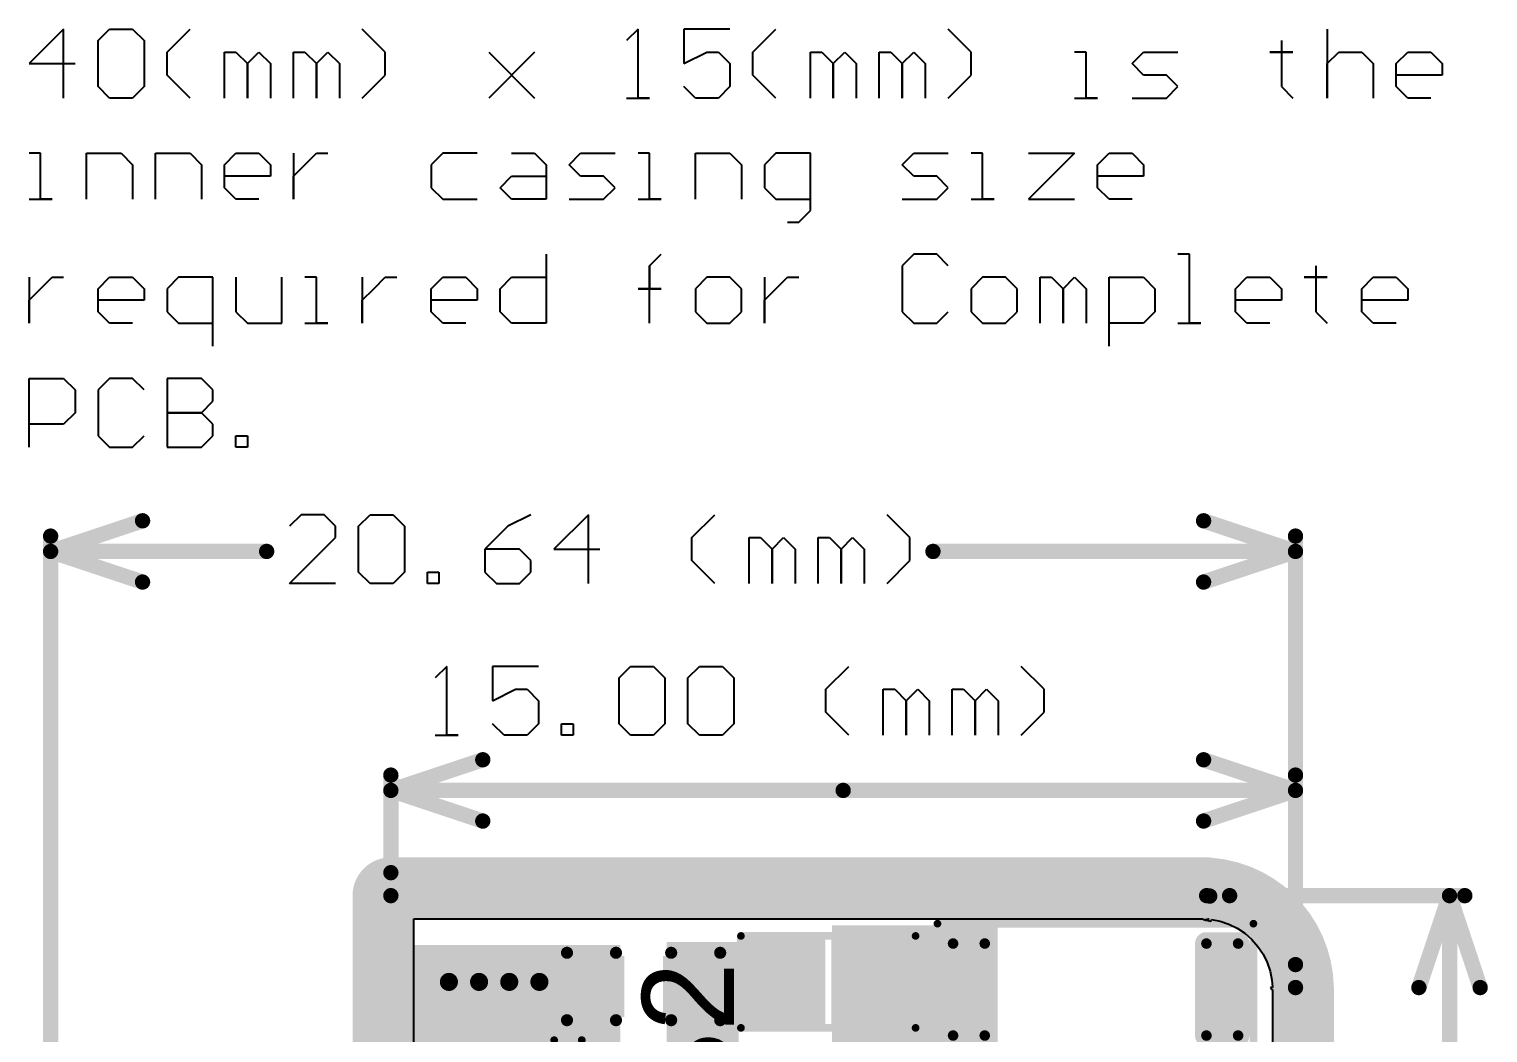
# Model space of a CAD drawing. Header units: millimetres. Extents: x 0.74 to 1.72, y 2.6 to 5.57.
# Drawn here: x 0.755 to 1.707, y 4.91 to 5.566 of the extents above; entities that cross this region are included whole.
import ezdxf

# ---------------------------------------------------------------- set-up
doc = ezdxf.new("R2010")
doc.units = ezdxf.units.MM
doc.header["$MEASUREMENT"] = 0
for name, color, linetype in [('BottomLayer', 5, 'Continuous'), ('BottomSolder', 6, 'Continuous'), ('InternalPlane1', 76, 'Continuous'), ('InternalPlane2', 16, 'Continuous'), ('Mechanical1', 6, 'Continuous'), ('Mechanical2', 216, 'Continuous'), ('MultiLayer', 9, 'Continuous'), ('TopLayer', 1, 'Continuous'), ('TopOverlay', 2, 'Continuous'), ('TopPaste', 8, 'Continuous'), ('TopSolder', 216, 'Continuous'), ('ViaHoleLayer', 16, 'Continuous')]:
    doc.layers.add(name, color=color, linetype=linetype)

# ---------------------------------------------------------------- blocks, each defined once
blk = doc.blocks.new('2450AT18A100E_1')
at = {"layer": 'TopLayer', "const_width": 0.00344}
for points in [[(-0.09473, 0.03002, 1), (-0.09129, 0.03002, 1)], [(-0.07406, 0.03002, 1), (-0.07062, 0.03002, 1)], [(0.07062, 0.03002, 1), (0.07407, 0.03002, 1)], [(0.09129, 0.03002, 1), (0.09473, 0.03002, 1)], [(-0.09473, -0.03002, 1), (-0.09129, -0.03002, 1)], [(-0.07406, -0.03002, 1), (-0.07062, -0.03002, 1)], [(0.07062, -0.03002, 1), (0.07407, -0.03002, 1)], [(0.09129, -0.03002, 1), (0.09473, -0.03002, 1)]]:
    blk.add_lwpolyline(points, format="xyb", close=True, dxfattribs=at)
at = {"layer": 'TopLayer'}
for points in [[(-0.0689, 0.03002), (-0.09646, 0.03002), (-0.0689, -0.03002), (-0.09646, -0.03002)], [(-0.07234, 0.03346), (-0.09301, 0.03346), (-0.07234, -0.03346), (-0.09301, -0.03346)], [(0.09646, 0.03002), (0.0689, 0.03002), (0.09646, -0.03002), (0.0689, -0.03002)], [(0.09301, 0.03346), (0.07234, 0.03346), (0.09301, -0.03346), (0.07234, -0.03346)]]:
    blk.add_solid(points, dxfattribs=at)
at = {"layer": 'TopOverlay', "const_width": 0.005}
for points in [[(-0.1032, -0.043), (-0.1032, 0.043)], [(-0.1032, 0.043), (0.103, 0.043)], [(0.103, -0.043), (0.103, 0.043)], [(-0.1032, -0.043), (0.103, -0.043)]]:
    blk.add_lwpolyline(points, dxfattribs=at)
at = {"layer": 'TopOverlay'}
for points, const_width in [([(-0.10445, 0.043, 1), (-0.10195, 0.043, 1)], 0.0025), ([(-0.10445, 0.043, 1), (-0.10195, 0.043, 1)], 0.0025), ([(0.10175, 0.043, 1), (0.10425, 0.043, 1)], 0.0025), ([(0.10175, 0.043, 1), (0.10425, 0.043, 1)], 0.0025), ([(-0.10445, -0.043, 1), (-0.10195, -0.043, 1)], 0.0025), ([(-0.10445, -0.043, 1), (-0.10195, -0.043, 1)], 0.0025), ([(-0.07926, -0.054, 1), (-0.08713, -0.054, 1)], 0.00787), ([(0.10175, -0.043, 1), (0.10425, -0.043, 1)], 0.0025), ([(0.10175, -0.043, 1), (0.10425, -0.043, 1)], 0.0025), ([(-0.0891, -0.054, 1), (-0.08517, -0.054, 1)], 0.00394), ([(-0.08123, -0.054, 1), (-0.07729, -0.054, 1)], 0.00394)]:
    blk.add_lwpolyline(points, format="xyb", close=True, dxfattribs=dict(at, const_width=const_width))
at = {"layer": 'TopPaste', "const_width": 0.00344}
for points in [[(-0.09473, 0.03002, 1), (-0.09129, 0.03002, 1)], [(-0.07406, 0.03002, 1), (-0.07062, 0.03002, 1)], [(0.07062, 0.03002, 1), (0.07407, 0.03002, 1)], [(0.09129, 0.03002, 1), (0.09473, 0.03002, 1)], [(-0.09473, -0.03002, 1), (-0.09129, -0.03002, 1)], [(-0.07406, -0.03002, 1), (-0.07062, -0.03002, 1)], [(0.07062, -0.03002, 1), (0.07407, -0.03002, 1)], [(0.09129, -0.03002, 1), (0.09473, -0.03002, 1)]]:
    blk.add_lwpolyline(points, format="xyb", close=True, dxfattribs=at)
at = {"layer": 'TopPaste'}
for points in [[(-0.0689, 0.03002), (-0.09646, 0.03002), (-0.0689, -0.03002), (-0.09646, -0.03002)], [(-0.07234, 0.03346), (-0.09301, 0.03346), (-0.07234, -0.03346), (-0.09301, -0.03346)], [(0.09646, 0.03002), (0.0689, 0.03002), (0.09646, -0.03002), (0.0689, -0.03002)], [(0.09301, 0.03346), (0.07234, 0.03346), (0.09301, -0.03346), (0.07234, -0.03346)]]:
    blk.add_solid(points, dxfattribs=at)
at = {"layer": 'TopSolder', "const_width": 0.00744}
for points in [[(-0.09673, 0.03002, 1), (-0.08929, 0.03002, 1)], [(-0.07606, 0.03002, 1), (-0.06862, 0.03002, 1)], [(0.06862, 0.03002, 1), (0.07606, 0.03002, 1)], [(0.08929, 0.03002, 1), (0.09673, 0.03002, 1)], [(-0.09673, -0.03002, 1), (-0.08929, -0.03002, 1)], [(-0.07606, -0.03002, 1), (-0.06862, -0.03002, 1)], [(0.06862, -0.03002, 1), (0.07606, -0.03002, 1)], [(0.08929, -0.03002, 1), (0.09673, -0.03002, 1)]]:
    blk.add_lwpolyline(points, format="xyb", close=True, dxfattribs=at)
at = {"layer": 'TopSolder'}
for points in [[(-0.0649, 0.03002), (-0.10046, 0.03002), (-0.0649, -0.03002), (-0.10046, -0.03002)], [(-0.07234, 0.03746), (-0.09301, 0.03746), (-0.07234, -0.03746), (-0.09301, -0.03746)], [(0.10046, 0.03002), (0.0649, 0.03002), (0.10046, -0.03002), (0.0649, -0.03002)], [(0.09301, 0.03746), (0.07234, 0.03746), (0.09301, -0.03746), (0.07234, -0.03746)]]:
    blk.add_solid(points, dxfattribs=at)
blk = doc.blocks.new('L_15W2N7SV4E_4')
at = {"layer": 'TopLayer'}
for points in [[(-0.05315, -0.02598), (-0.00591, -0.02598), (-0.05315, 0.02598), (-0.00591, 0.02598)], [(0.00591, -0.02598), (0.05315, -0.02598), (0.00591, 0.02598), (0.05315, 0.02598)]]:
    blk.add_solid(points, dxfattribs=at)
at = {"layer": 'TopOverlay', "const_width": 0.005}
for points in [[(0.057, 0.03), (-0.057, 0.03)], [(-0.057, 0.03), (-0.057, -0.03)], [(0.057, 0.03), (0.057, -0.03)], [(0.057, -0.03), (-0.057, -0.03)]]:
    blk.add_lwpolyline(points, dxfattribs=at)
at = {"layer": 'TopOverlay', "const_width": 0.0025}
for points in [[(-0.05825, 0.03, 1), (-0.05575, 0.03, 1)], [(-0.05825, 0.03, 1), (-0.05575, 0.03, 1)], [(0.05575, 0.03, 1), (0.05825, 0.03, 1)], [(0.05575, 0.03, 1), (0.05825, 0.03, 1)], [(-0.05825, -0.03, 1), (-0.05575, -0.03, 1)], [(-0.05825, -0.03, 1), (-0.05575, -0.03, 1)], [(0.05575, -0.03, 1), (0.05825, -0.03, 1)], [(0.05575, -0.03, 1), (0.05825, -0.03, 1)]]:
    blk.add_lwpolyline(points, format="xyb", close=True, dxfattribs=at)
at = {"layer": 'TopPaste'}
for points in [[(-0.05315, -0.02598), (-0.00591, -0.02598), (-0.05315, 0.02598), (-0.00591, 0.02598)], [(0.00591, -0.02598), (0.05315, -0.02598), (0.00591, 0.02598), (0.05315, 0.02598)]]:
    blk.add_solid(points, dxfattribs=at)
at = {"layer": 'TopSolder'}
for points in [[(-0.05715, -0.02998), (-0.00191, -0.02998), (-0.05715, 0.02998), (-0.00191, 0.02998)], [(0.00191, -0.02998), (0.05715, -0.02998), (0.00191, 0.02998), (0.05715, 0.02998)]]:
    blk.add_solid(points, dxfattribs=at)
blk = doc.blocks.new('U_FL_R_SMT_1_80__11')
at = {"layer": 'TopLayer'}
for points in [[(-0.07913, -0.00295), (-0.03701, -0.00295), (-0.07913, 0.08366), (-0.03701, 0.08366)], [(0.03701, -0.00295), (0.07913, -0.00295), (0.03701, 0.08366), (0.07913, 0.08366)], [(-0.02008, -0.05742), (0.02008, -0.05742), (-0.02008, -0.01529), (0.02008, -0.01529)]]:
    blk.add_solid(points, dxfattribs=at)
at = {"layer": 'TopOverlay', "const_width": 0.005}
for points in [[(-0.055, 0.097), (0.058, 0.097)], [(-0.06, -0.011), (-0.06, -0.029)], [(0.062, -0.011), (0.062, -0.029)], [(-0.06, -0.029), (-0.031, -0.029)], [(0.033, -0.029), (0.062, -0.029)]]:
    blk.add_lwpolyline(points, dxfattribs=at)
at = {"layer": 'TopOverlay', "const_width": 0.0025}
for points in [[(-0.05625, 0.097, 1), (-0.05375, 0.097, 1)], [(0.05675, 0.097, 1), (0.05925, 0.097, 1)], [(-0.06125, -0.011, 1), (-0.05875, -0.011, 1)], [(0.06075, -0.011, 1), (0.06325, -0.011, 1)], [(-0.06125, -0.029, 1), (-0.05875, -0.029, 1)], [(-0.06125, -0.029, 1), (-0.05875, -0.029, 1)], [(-0.03225, -0.029, 1), (-0.02975, -0.029, 1)], [(0.03175, -0.029, 1), (0.03425, -0.029, 1)], [(0.06075, -0.029, 1), (0.06325, -0.029, 1)], [(0.06075, -0.029, 1), (0.06325, -0.029, 1)]]:
    blk.add_lwpolyline(points, format="xyb", close=True, dxfattribs=at)
at = {"layer": 'TopPaste'}
for points in [[(-0.07913, -0.00295), (-0.03701, -0.00295), (-0.07913, 0.08366), (-0.03701, 0.08366)], [(0.03701, -0.00295), (0.07913, -0.00295), (0.03701, 0.08366), (0.07913, 0.08366)], [(-0.02008, -0.05742), (0.02008, -0.05742), (-0.02008, -0.01529), (0.02008, -0.01529)]]:
    blk.add_solid(points, dxfattribs=at)
at = {"layer": 'TopSolder'}
for points in [[(-0.08313, -0.00695), (-0.03301, -0.00695), (-0.08313, 0.08766), (-0.03301, 0.08766)], [(0.03301, -0.00695), (0.08313, -0.00695), (0.03301, 0.08766), (0.08313, 0.08766)], [(-0.02408, -0.06142), (0.02408, -0.06142), (-0.02408, -0.01129), (0.02408, -0.01129)]]:
    blk.add_solid(points, dxfattribs=at)
blk = doc.blocks.new('C__0603_12')
at = {"layer": 'TopLayer'}
for points in [[(-0.045, 0.0175), (-0.045, -0.0175), (-0.015, 0.0175), (-0.015, -0.0175)], [(0.015, 0.0175), (0.015, -0.0175), (0.045, 0.0175), (0.045, -0.0175)]]:
    blk.add_solid(points, dxfattribs=at)
at = {"layer": 'TopOverlay', "const_width": 0.00787}
for points in [[(-0.05, 0.022), (-0.05, -0.022)], [(-0.018, 0.022), (-0.05, 0.022)], [(0.05, 0.022), (0.018, 0.022)], [(0.05, 0.022), (0.05, -0.022)], [(-0.018, -0.022), (-0.05, -0.022)], [(0.05, -0.022), (0.018, -0.022)]]:
    blk.add_lwpolyline(points, dxfattribs=at)
at = {"layer": 'TopOverlay', "const_width": 0.00394}
for points in [[(-0.05197, 0.022, 1), (-0.04803, 0.022, 1)], [(-0.05197, 0.022, 1), (-0.04803, 0.022, 1)], [(-0.01997, 0.022, 1), (-0.01603, 0.022, 1)], [(0.01603, 0.022, 1), (0.01997, 0.022, 1)], [(0.04803, 0.022, 1), (0.05197, 0.022, 1)], [(0.04803, 0.022, 1), (0.05197, 0.022, 1)], [(-0.05197, -0.022, 1), (-0.04803, -0.022, 1)], [(-0.05197, -0.022, 1), (-0.04803, -0.022, 1)], [(-0.01997, -0.022, 1), (-0.01603, -0.022, 1)], [(0.01603, -0.022, 1), (0.01997, -0.022, 1)], [(0.04803, -0.022, 1), (0.05197, -0.022, 1)], [(0.04803, -0.022, 1), (0.05197, -0.022, 1)]]:
    blk.add_lwpolyline(points, format="xyb", close=True, dxfattribs=at)
at = {"layer": 'TopPaste'}
for points in [[(-0.045, 0.0175), (-0.045, -0.0175), (-0.015, 0.0175), (-0.015, -0.0175)], [(0.015, 0.0175), (0.015, -0.0175), (0.045, 0.0175), (0.045, -0.0175)]]:
    blk.add_solid(points, dxfattribs=at)
at = {"layer": 'TopSolder'}
for points in [[(-0.04736, 0.01986), (-0.04736, -0.01986), (-0.01264, 0.01986), (-0.01264, -0.01986)], [(0.01264, 0.01986), (0.01264, -0.01986), (0.04736, 0.01986), (0.04736, -0.01986)]]:
    blk.add_solid(points, dxfattribs=at)

msp = doc.modelspace()

# ---------------------------------------------------------------- linework, layer by layer
at = {"layer": 'BottomLayer', "const_width": 0.00886}
for points in [[(1.02403, 4.9437, 1), (1.03288, 4.9437, 1)], [(1.04371, 4.9437, 1), (1.05257, 4.9437, 1)], [(1.0634, 4.9437, 1), (1.07225, 4.9437, 1)], [(1.08308, 4.9437, 1), (1.09194, 4.9437, 1)]]:
    msp.add_lwpolyline(points, format="xyb", close=True, dxfattribs=at)
at = {"layer": 'BottomSolder', "const_width": 0.01286}
for points in [[(1.02203, 4.9437, 1), (1.03488, 4.9437, 1)], [(1.04171, 4.9437, 1), (1.05457, 4.9437, 1)], [(1.0614, 4.9437, 1), (1.07425, 4.9437, 1)], [(1.08108, 4.9437, 1), (1.09394, 4.9437, 1)]]:
    msp.add_lwpolyline(points, format="xyb", close=True, dxfattribs=at)
at = {"layer": 'InternalPlane1'}
for p, q in [((1.00564, 4.60482), (1.00564, 4.98492)), ((1.00564, 4.98492), (1.51999, 4.98492)), ((1.51999, 4.98492), (1.52299, 4.98367)), ((1.52182, 4.98492), (1.52189, 4.98491)), ((1.52189, 4.98491), (1.52182, 4.98492)), ((1.52182, 4.98492), (1.52182, 4.98492)), ((1.52299, 4.98367), (1.52299, 4.9848)), ((1.52299, 4.9848), (1.52371, 4.98473)), ((1.52371, 4.98473), (1.52364, 4.98397)), ((1.52364, 4.98397), (1.52499, 4.98341)), ((1.52426, 4.98468), (1.52464, 4.98464)), ((1.52464, 4.98464), (1.52426, 4.98468)), ((1.52426, 4.98468), (1.52426, 4.98468)), ((1.52472, 4.98465), (1.52464, 4.98464)), ((1.52464, 4.98464), (1.52472, 4.98465)), ((1.52472, 4.98465), (1.52472, 4.98465)), ((1.52499, 4.98341), (1.52611, 4.98387)), ((1.52611, 4.98387), (1.52607, 4.98452)), ((1.52607, 4.98452), (1.53173, 4.9834)), ((1.53173, 4.9834), (1.53746, 4.98145)), ((1.53746, 4.98145), (1.54289, 4.97878)), ((1.54289, 4.97878), (1.54792, 4.97541)), ((1.54792, 4.97541), (1.55247, 4.97142)), ((1.55247, 4.97142), (1.55646, 4.96687)), ((1.55646, 4.96687), (1.55982, 4.96184)), ((1.55982, 4.96184), (1.5625, 4.95642)), ((1.5625, 4.95642), (1.56444, 4.95069)), ((1.56444, 4.95069), (1.56562, 4.94475)), ((1.56562, 4.94475), (1.5659, 4.94048)), ((1.56592, 4.94001), (1.56467, 4.94001)), ((1.56467, 4.94001), (1.56524, 4.93863)), ((1.56524, 4.93863), (1.56592, 4.93869)), ((1.5659, 4.94048), (1.5659, 4.94045)), ((1.5659, 4.94045), (1.56591, 4.9403)), ((1.56591, 4.9403), (1.56593, 4.9401)), ((1.56593, 4.9401), (1.56592, 4.94001)), ((1.56592, 4.93869), (1.56592, 4.15908))]:
    msp.add_line(p, q, dxfattribs=at)
at = {"layer": 'InternalPlane1', "const_width": 0.04}
for points in [[(0.98554, 5, -0.414214), (0.99056, 5.00501)], [(1.52299, 5.00501, -0.083835), (1.52464, 5.00474)], [(1.52464, 5.00474, -0.039035), (1.52542, 5.00473)], [(1.52542, 5.00473, -0.381851), (1.586, 4.94045)], [(1.586, 4.94045, -0.021881), (1.58601, 4.94001)]]:
    msp.add_lwpolyline(points, format="xyb", dxfattribs=at)
at = {"layer": 'InternalPlane1'}
for points, const_width in [([(0.98554, 4.60482), (0.98554, 5)], 0.04), ([(0.99056, 5.00501), (1.52299, 5.00501)], 0.04), ([(1.52542, 5.00473), (1.52542, 5.00473)], 0.04), ([(0.997, 5), (1.192, 5)], 0.03), ([(1.58601, 3.48101), (1.58601, 4.94001)], 0.04)]:
    msp.add_lwpolyline(points, dxfattribs=dict(at, const_width=const_width))
for points, const_width in [([(0.97554, 5, 1), (0.99554, 5, 1)], 0.02), ([(0.97554, 5, 1), (0.99554, 5, 1)], 0.02), ([(0.98056, 5.00501, 1), (1.00056, 5.00501, 1)], 0.02), ([(0.98056, 5.00501, 1), (1.00056, 5.00501, 1)], 0.02), ([(1.51299, 5.00501, 1), (1.53299, 5.00501, 1)], 0.02), ([(1.51299, 5.00501, 1), (1.53299, 5.00501, 1)], 0.02), ([(1.51464, 5.00474, 1), (1.53464, 5.00474, 1)], 0.02), ([(1.51464, 5.00474, 1), (1.53464, 5.00474, 1)], 0.02), ([(1.51542, 5.00473, 1), (1.53542, 5.00473, 1)], 0.02), ([(1.51542, 5.00473, 1), (1.53542, 5.00473, 1)], 0.02), ([(1.51542, 5.00473, 1), (1.53542, 5.00473, 1)], 0.02), ([(1.51542, 5.00473, 1), (1.53542, 5.00473, 1)], 0.02), ([(0.9895, 5, 1), (1.0045, 5, 1)], 0.015), ([(1.1845, 5, 1), (1.1995, 5, 1)], 0.015), ([(1.0165, 4.9437, 1), (1.04041, 4.9437, 1)], 0.02391), ([(1.03619, 4.9437, 1), (1.06009, 4.9437, 1)], 0.02391), ([(1.05587, 4.9437, 1), (1.07978, 4.9437, 1)], 0.02391), ([(1.07556, 4.9437, 1), (1.09946, 4.9437, 1)], 0.02391), ([(1.576, 4.94045, 1), (1.596, 4.94045, 1)], 0.02), ([(1.576, 4.94045, 1), (1.596, 4.94045, 1)], 0.02), ([(1.57601, 4.94001, 1), (1.59601, 4.94001, 1)], 0.02), ([(1.57601, 4.94001, 1), (1.59601, 4.94001, 1)], 0.02)]:
    msp.add_lwpolyline(points, format="xyb", close=True, dxfattribs=dict(at, const_width=const_width))
at = {"layer": 'InternalPlane2'}
for p, q in [((1.00564, 4.60482), (1.00564, 4.98492)), ((1.00564, 4.98492), (1.51999, 4.98492)), ((1.51999, 4.98492), (1.52299, 4.98367)), ((1.52299, 4.98367), (1.52299, 4.9848)), ((1.52299, 4.9848), (1.52371, 4.98473)), ((1.52371, 4.98473), (1.52364, 4.98397)), ((1.52364, 4.98397), (1.52499, 4.98341)), ((1.52426, 4.98468), (1.52464, 4.98464)), ((1.52464, 4.98464), (1.52426, 4.98468)), ((1.52426, 4.98468), (1.52426, 4.98468)), ((1.52472, 4.98465), (1.52464, 4.98464)), ((1.52464, 4.98464), (1.52472, 4.98465)), ((1.52472, 4.98465), (1.52472, 4.98465)), ((1.52499, 4.98341), (1.52611, 4.98387)), ((1.52611, 4.98387), (1.52607, 4.98452)), ((1.52607, 4.98452), (1.53173, 4.9834)), ((1.53173, 4.9834), (1.53746, 4.98145)), ((1.53746, 4.98145), (1.54289, 4.97878)), ((1.54289, 4.97878), (1.54792, 4.97541)), ((1.54792, 4.97541), (1.55247, 4.97142)), ((1.55247, 4.97142), (1.55646, 4.96687)), ((1.55646, 4.96687), (1.55982, 4.96184)), ((1.55982, 4.96184), (1.5625, 4.95642)), ((1.5625, 4.95642), (1.56444, 4.95069)), ((1.56444, 4.95069), (1.56562, 4.94475)), ((1.56562, 4.94475), (1.5659, 4.94048)), ((1.56592, 4.94001), (1.56467, 4.94001)), ((1.56467, 4.94001), (1.56524, 4.93863)), ((1.56524, 4.93863), (1.56592, 4.93869)), ((1.5659, 4.94048), (1.5659, 4.94045)), ((1.5659, 4.94045), (1.56591, 4.9403)), ((1.56591, 4.9403), (1.56593, 4.9401)), ((1.56593, 4.9401), (1.56592, 4.94001)), ((1.56592, 4.93869), (1.56592, 3.48401))]:
    msp.add_line(p, q, dxfattribs=at)
at = {"layer": 'InternalPlane2', "const_width": 0.04}
for points in [[(0.98554, 5, -0.414214), (0.99056, 5.00501)], [(1.52299, 5.00501, -0.083835), (1.52464, 5.00474)], [(1.52464, 5.00474, -0.039035), (1.52542, 5.00473)], [(1.52542, 5.00473, -0.381851), (1.586, 4.94045)], [(1.586, 4.94045, -0.021881), (1.58601, 4.94001)]]:
    msp.add_lwpolyline(points, format="xyb", dxfattribs=at)
for points in [[(0.98554, 4.60482), (0.98554, 5)], [(0.99056, 5.00501), (1.52299, 5.00501)], [(1.52542, 5.00473), (1.52542, 5.00473)], [(1.58601, 3.48101), (1.58601, 4.94001)]]:
    msp.add_lwpolyline(points, dxfattribs=at)
at = {"layer": 'InternalPlane2', "const_width": 0.02}
for points in [[(0.97554, 5, 1), (0.99554, 5, 1)], [(0.97554, 5, 1), (0.99554, 5, 1)], [(0.98056, 5.00501, 1), (1.00056, 5.00501, 1)], [(0.98056, 5.00501, 1), (1.00056, 5.00501, 1)], [(1.51299, 5.00501, 1), (1.53299, 5.00501, 1)], [(1.51299, 5.00501, 1), (1.53299, 5.00501, 1)], [(1.51464, 5.00474, 1), (1.53464, 5.00474, 1)], [(1.51464, 5.00474, 1), (1.53464, 5.00474, 1)], [(1.51542, 5.00473, 1), (1.53542, 5.00473, 1)], [(1.51542, 5.00473, 1), (1.53542, 5.00473, 1)], [(1.51542, 5.00473, 1), (1.53542, 5.00473, 1)], [(1.51542, 5.00473, 1), (1.53542, 5.00473, 1)], [(1.576, 4.94045, 1), (1.596, 4.94045, 1)], [(1.576, 4.94045, 1), (1.596, 4.94045, 1)], [(1.57601, 4.94001, 1), (1.59601, 4.94001, 1)], [(1.57601, 4.94001, 1), (1.59601, 4.94001, 1)]]:
    msp.add_lwpolyline(points, format="xyb", close=True, dxfattribs=at)
at = {"layer": 'Mechanical1'}
for p, q in [((0.777, 5.56562), (0.75451, 5.54313)), ((0.777, 5.52064), (0.777, 5.56562)), ((0.7995, 5.55813), (0.80699, 5.56562)), ((0.80699, 5.56562), (0.82199, 5.56562)), ((0.82199, 5.56562), (0.82949, 5.55813)), ((0.84448, 5.55063), (0.85948, 5.56562)), ((0.98694, 5.55063), (0.97194, 5.56562)), ((1.15188, 5.56562), (1.14438, 5.55813)), ((1.15188, 5.52064), (1.15188, 5.56562)), ((1.21186, 5.56562), (1.18187, 5.56562)), ((1.18187, 5.56562), (1.18187, 5.54313)), ((1.22686, 5.55063), (1.24185, 5.56562)), ((1.36931, 5.55063), (1.35432, 5.56562)), ((1.60174, 5.56562), (1.60174, 5.52064)), ((0.7995, 5.52814), (0.7995, 5.55813)), ((0.82949, 5.55813), (0.82949, 5.52814)), ((0.84448, 5.53563), (0.84448, 5.55063)), ((0.88197, 5.52064), (0.88197, 5.55063)), ((0.88197, 5.55063), (0.88947, 5.55063)), ((0.88947, 5.55063), (0.89696, 5.54313)), ((0.89696, 5.54313), (0.90446, 5.55063)), ((0.90446, 5.55063), (0.91196, 5.54313)), ((0.92695, 5.52064), (0.92695, 5.55063)), ((0.92695, 5.55063), (0.93445, 5.55063)), ((0.93445, 5.55063), (0.94195, 5.54313)), ((0.94195, 5.54313), (0.94945, 5.55063)), ((0.94945, 5.55063), (0.95694, 5.54313)), ((0.98694, 5.53563), (0.98694, 5.55063)), ((1.05441, 5.55063), (1.0844, 5.52064)), ((1.0844, 5.55063), (1.05441, 5.52064)), ((1.06941, 5.53563), (1.0844, 5.55063)), ((1.18187, 5.54313), (1.19687, 5.55063)), ((1.19687, 5.55063), (1.20436, 5.55063)), ((1.20436, 5.55063), (1.21186, 5.54313)), ((1.22686, 5.53563), (1.22686, 5.55063)), ((1.26435, 5.52064), (1.26435, 5.55063)), ((1.26435, 5.55063), (1.27184, 5.55063)), ((1.27184, 5.55063), (1.27934, 5.54313)), ((1.27934, 5.54313), (1.28684, 5.55063)), ((1.28684, 5.55063), (1.29434, 5.54313)), ((1.30933, 5.52064), (1.30933, 5.55063)), ((1.30933, 5.55063), (1.31683, 5.55063)), ((1.31683, 5.55063), (1.32433, 5.54313)), ((1.32433, 5.54313), (1.33182, 5.55063)), ((1.33182, 5.55063), (1.33932, 5.54313)), ((1.36931, 5.53563), (1.36931, 5.55063)), ((1.44429, 5.55063), (1.43679, 5.55063)), ((1.44429, 5.52064), (1.44429, 5.55063)), ((1.47428, 5.54313), (1.48178, 5.55063)), ((1.48178, 5.55063), (1.50427, 5.55063)), ((1.57175, 5.55063), (1.56425, 5.55063)), ((1.56425, 5.55063), (1.57924, 5.55063)), ((1.57175, 5.55813), (1.57175, 5.55063)), ((1.57924, 5.55063), (1.57175, 5.55063)), ((1.57175, 5.55063), (1.57175, 5.52814)), ((1.60174, 5.54313), (1.60923, 5.55063)), ((1.60923, 5.55063), (1.62423, 5.55063)), ((1.62423, 5.55063), (1.63173, 5.54313)), ((1.64672, 5.54313), (1.65422, 5.55063)), ((1.65422, 5.55063), (1.66921, 5.55063)), ((1.66921, 5.55063), (1.67671, 5.54313)), ((0.75451, 5.54313), (0.7845, 5.54313)), ((0.89696, 5.54313), (0.89696, 5.52064)), ((0.89696, 5.52064), (0.89696, 5.54313)), ((0.91196, 5.54313), (0.91196, 5.52064)), ((0.94195, 5.54313), (0.94195, 5.52064)), ((0.94195, 5.52064), (0.94195, 5.54313)), ((0.95694, 5.54313), (0.95694, 5.52064)), ((1.21186, 5.54313), (1.21186, 5.52814)), ((1.27934, 5.54313), (1.27934, 5.52064)), ((1.27934, 5.52064), (1.27934, 5.54313)), ((1.29434, 5.54313), (1.29434, 5.52064)), ((1.32433, 5.54313), (1.32433, 5.52064)), ((1.32433, 5.52064), (1.32433, 5.54313)), ((1.33932, 5.54313), (1.33932, 5.52064)), ((1.48178, 5.53563), (1.47428, 5.54313)), ((1.60174, 5.52064), (1.60174, 5.54313)), ((1.63173, 5.54313), (1.63173, 5.52064)), ((1.64672, 5.52814), (1.64672, 5.54313)), ((1.67671, 5.54313), (1.67671, 5.53563)), ((0.85948, 5.52064), (0.84448, 5.53563)), ((0.97194, 5.52064), (0.98694, 5.53563)), ((1.0844, 5.52064), (1.06941, 5.53563)), ((1.24185, 5.52064), (1.22686, 5.53563)), ((1.35432, 5.52064), (1.36931, 5.53563)), ((1.49677, 5.53563), (1.48178, 5.53563)), ((1.50427, 5.52814), (1.49677, 5.53563)), ((1.67671, 5.53563), (1.64672, 5.53563)), ((0.80699, 5.52064), (0.7995, 5.52814)), ((0.82949, 5.52814), (0.82199, 5.52064)), ((1.18937, 5.52064), (1.18187, 5.52814)), ((1.21186, 5.52814), (1.20436, 5.52064)), ((1.49677, 5.52064), (1.50427, 5.52814)), ((1.57175, 5.52814), (1.57924, 5.52064)), ((1.65422, 5.52064), (1.64672, 5.52814)), ((0.82199, 5.52064), (0.80699, 5.52064)), ((1.14438, 5.52064), (1.15938, 5.52064)), ((1.15938, 5.52064), (1.15188, 5.52064)), ((1.20436, 5.52064), (1.18937, 5.52064)), ((1.43679, 5.52064), (1.45179, 5.52064)), ((1.45179, 5.52064), (1.44429, 5.52064)), ((1.47428, 5.52064), (1.49677, 5.52064)), ((1.66921, 5.52064), (1.65422, 5.52064)), ((0.76201, 5.48465), (0.75451, 5.48465)), ((0.76201, 5.45466), (0.76201, 5.48465)), ((0.792, 5.45466), (0.792, 5.48465)), ((0.792, 5.48465), (0.81449, 5.48465)), ((0.81449, 5.48465), (0.82199, 5.47715)), ((0.83698, 5.45466), (0.83698, 5.48465)), ((0.83698, 5.48465), (0.85948, 5.48465)), ((0.85948, 5.48465), (0.86697, 5.47715)), ((0.88197, 5.47715), (0.88947, 5.48465)), ((0.88947, 5.48465), (0.90446, 5.48465)), ((0.90446, 5.48465), (0.91196, 5.47715)), ((0.92695, 5.48465), (0.92695, 5.45466)), ((0.93445, 5.47715), (0.94195, 5.48465)), ((0.94195, 5.48465), (0.94945, 5.48465)), ((1.02442, 5.48465), (1.01693, 5.47715)), ((1.04692, 5.48465), (1.02442, 5.48465)), ((1.06941, 5.48465), (1.0844, 5.48465)), ((1.0844, 5.48465), (1.0919, 5.47715)), ((1.1069, 5.47715), (1.11439, 5.48465)), ((1.11439, 5.48465), (1.13689, 5.48465)), ((1.15938, 5.48465), (1.15188, 5.48465)), ((1.15938, 5.45466), (1.15938, 5.48465)), ((1.18937, 5.45466), (1.18937, 5.48465)), ((1.18937, 5.48465), (1.21186, 5.48465)), ((1.21186, 5.48465), (1.21936, 5.47715)), ((1.24185, 5.48465), (1.23436, 5.47715)), ((1.26435, 5.48465), (1.24185, 5.48465)), ((1.26435, 5.44716), (1.26435, 5.48465)), ((1.32433, 5.47715), (1.33182, 5.48465)), ((1.33182, 5.48465), (1.35432, 5.48465)), ((1.37681, 5.48465), (1.36931, 5.48465)), ((1.37681, 5.45466), (1.37681, 5.48465)), ((1.4068, 5.48465), (1.43679, 5.48465)), ((1.43679, 5.48465), (1.4068, 5.45466)), ((1.45179, 5.47715), (1.45928, 5.48465)), ((1.45928, 5.48465), (1.47428, 5.48465)), ((1.47428, 5.48465), (1.48178, 5.47715)), ((0.82199, 5.47715), (0.82199, 5.45466)), ((0.86697, 5.47715), (0.86697, 5.45466)), ((0.88197, 5.46215), (0.88197, 5.47715)), ((0.91196, 5.47715), (0.91196, 5.46965)), ((0.92695, 5.46965), (0.93445, 5.47715)), ((1.01693, 5.47715), (1.01693, 5.46215)), ((1.0919, 5.47715), (1.0919, 5.45466)), ((1.11439, 5.46965), (1.1069, 5.47715)), ((1.21936, 5.47715), (1.21936, 5.45466)), ((1.23436, 5.47715), (1.23436, 5.46215)), ((1.33182, 5.46965), (1.32433, 5.47715)), ((1.45179, 5.46215), (1.45179, 5.47715)), ((1.48178, 5.47715), (1.48178, 5.46965)), ((0.91196, 5.46965), (0.88197, 5.46965)), ((0.92695, 5.45466), (0.92695, 5.46965)), ((1.06191, 5.46215), (1.06941, 5.46965)), ((1.06941, 5.46965), (1.0919, 5.46965)), ((1.12939, 5.46965), (1.11439, 5.46965)), ((1.13689, 5.46215), (1.12939, 5.46965)), ((1.34682, 5.46965), (1.33182, 5.46965)), ((1.35432, 5.46215), (1.34682, 5.46965)), ((1.48178, 5.46965), (1.45179, 5.46965)), ((0.88947, 5.45466), (0.88197, 5.46215)), ((1.01693, 5.46215), (1.02442, 5.45466)), ((1.06941, 5.45466), (1.06191, 5.46215)), ((1.12939, 5.45466), (1.13689, 5.46215)), ((1.23436, 5.46215), (1.24185, 5.45466)), ((1.34682, 5.45466), (1.35432, 5.46215)), ((1.45928, 5.45466), (1.45179, 5.46215)), ((0.75451, 5.45466), (0.76951, 5.45466)), ((0.76951, 5.45466), (0.76201, 5.45466)), ((0.90446, 5.45466), (0.88947, 5.45466)), ((1.02442, 5.45466), (1.04692, 5.45466)), ((1.0919, 5.45466), (1.06941, 5.45466)), ((1.1069, 5.45466), (1.12939, 5.45466)), ((1.15188, 5.45466), (1.16688, 5.45466)), ((1.16688, 5.45466), (1.15938, 5.45466)), ((1.24185, 5.45466), (1.26435, 5.45466)), ((1.25685, 5.43966), (1.26435, 5.44716)), ((1.32433, 5.45466), (1.34682, 5.45466)), ((1.36931, 5.45466), (1.38431, 5.45466)), ((1.38431, 5.45466), (1.37681, 5.45466)), ((1.4068, 5.45466), (1.43679, 5.45466)), ((1.47428, 5.45466), (1.45928, 5.45466)), ((1.24935, 5.43966), (1.25685, 5.43966)), ((1.0919, 5.41866), (1.0919, 5.37368)), ((1.15938, 5.41117), (1.16688, 5.41866)), ((1.33182, 5.41866), (1.32433, 5.41117)), ((1.34682, 5.41866), (1.33182, 5.41866)), ((1.35432, 5.41117), (1.34682, 5.41866)), ((1.51177, 5.41866), (1.50427, 5.41866)), ((1.51177, 5.37368), (1.51177, 5.41866)), ((1.15938, 5.37368), (1.15938, 5.41117)), ((1.15938, 5.41117), (1.15938, 5.39617)), ((1.15938, 5.39617), (1.15938, 5.41117)), ((1.32433, 5.41117), (1.32433, 5.38118)), ((1.59424, 5.41117), (1.59424, 5.40367)), ((0.75451, 5.40367), (0.75451, 5.37368)), ((0.76201, 5.39617), (0.76951, 5.40367)), ((0.76951, 5.40367), (0.777, 5.40367)), ((0.7995, 5.39617), (0.80699, 5.40367)), ((0.80699, 5.40367), (0.82199, 5.40367)), ((0.82199, 5.40367), (0.82949, 5.39617)), ((0.85198, 5.40367), (0.84448, 5.39617)), ((0.87447, 5.40367), (0.85198, 5.40367)), ((0.87447, 5.35868), (0.87447, 5.40367)), ((0.88947, 5.40367), (0.88947, 5.38118)), ((0.91946, 5.37368), (0.91946, 5.40367)), ((0.94195, 5.40367), (0.93445, 5.40367)), ((0.94195, 5.37368), (0.94195, 5.40367)), ((0.97194, 5.40367), (0.97194, 5.37368)), ((0.97944, 5.39617), (0.98694, 5.40367)), ((0.98694, 5.40367), (0.99443, 5.40367)), ((1.01693, 5.39617), (1.02442, 5.40367)), ((1.02442, 5.40367), (1.03942, 5.40367)), ((1.03942, 5.40367), (1.04692, 5.39617)), ((1.06191, 5.39617), (1.06941, 5.40367)), ((1.06941, 5.40367), (1.0919, 5.40367)), ((1.19687, 5.40367), (1.18937, 5.39617)), ((1.21186, 5.40367), (1.19687, 5.40367)), ((1.21936, 5.39617), (1.21186, 5.40367)), ((1.23436, 5.40367), (1.23436, 5.37368)), ((1.24185, 5.39617), (1.24935, 5.40367)), ((1.24935, 5.40367), (1.25685, 5.40367)), ((1.37681, 5.40367), (1.36931, 5.39617)), ((1.3918, 5.40367), (1.37681, 5.40367)), ((1.3993, 5.39617), (1.3918, 5.40367)), ((1.4143, 5.37368), (1.4143, 5.40367)), ((1.4143, 5.40367), (1.42179, 5.40367)), ((1.42179, 5.40367), (1.42929, 5.39617)), ((1.42929, 5.39617), (1.43679, 5.40367)), ((1.43679, 5.40367), (1.44429, 5.39617)), ((1.45928, 5.35868), (1.45928, 5.40367)), ((1.45928, 5.40367), (1.48178, 5.40367)), ((1.48178, 5.40367), (1.48927, 5.39617)), ((1.54176, 5.39617), (1.54925, 5.40367)), ((1.54925, 5.40367), (1.56425, 5.40367)), ((1.56425, 5.40367), (1.57175, 5.39617)), ((1.59424, 5.40367), (1.58674, 5.40367)), ((1.58674, 5.40367), (1.60174, 5.40367)), ((1.60174, 5.40367), (1.59424, 5.40367)), ((1.59424, 5.40367), (1.59424, 5.38118)), ((1.62423, 5.39617), (1.63173, 5.40367)), ((1.63173, 5.40367), (1.64672, 5.40367)), ((1.64672, 5.40367), (1.65422, 5.39617)), ((0.75451, 5.38867), (0.76201, 5.39617)), ((0.75451, 5.37368), (0.75451, 5.38867)), ((0.7995, 5.38118), (0.7995, 5.39617)), ((0.82949, 5.38867), (0.7995, 5.38867)), ((0.82949, 5.39617), (0.82949, 5.38867)), ((0.84448, 5.39617), (0.84448, 5.38118)), ((0.97194, 5.38867), (0.97944, 5.39617)), ((0.97194, 5.37368), (0.97194, 5.38867)), ((1.01693, 5.38118), (1.01693, 5.39617)), ((1.04692, 5.38867), (1.01693, 5.38867)), ((1.04692, 5.39617), (1.04692, 5.38867)), ((1.06191, 5.38118), (1.06191, 5.39617)), ((1.15938, 5.39617), (1.15188, 5.39617)), ((1.15188, 5.39617), (1.16688, 5.39617)), ((1.16688, 5.39617), (1.15938, 5.39617)), ((1.18937, 5.39617), (1.18937, 5.38118)), ((1.21936, 5.38118), (1.21936, 5.39617)), ((1.23436, 5.38867), (1.24185, 5.39617)), ((1.23436, 5.37368), (1.23436, 5.38867)), ((1.36931, 5.39617), (1.36931, 5.38118)), ((1.3993, 5.38118), (1.3993, 5.39617)), ((1.42929, 5.39617), (1.42929, 5.37368)), ((1.42929, 5.37368), (1.42929, 5.39617)), ((1.44429, 5.39617), (1.44429, 5.37368)), ((1.48927, 5.39617), (1.48927, 5.38118)), ((1.54176, 5.38118), (1.54176, 5.39617)), ((1.57175, 5.38867), (1.54176, 5.38867)), ((1.57175, 5.39617), (1.57175, 5.38867)), ((1.62423, 5.38118), (1.62423, 5.39617)), ((1.65422, 5.38867), (1.62423, 5.38867)), ((1.65422, 5.39617), (1.65422, 5.38867)), ((0.80699, 5.37368), (0.7995, 5.38118)), ((0.84448, 5.38118), (0.85198, 5.37368)), ((0.88947, 5.38118), (0.89696, 5.37368)), ((1.02442, 5.37368), (1.01693, 5.38118)), ((1.06941, 5.37368), (1.06191, 5.38118)), ((1.18937, 5.38118), (1.19687, 5.37368)), ((1.21186, 5.37368), (1.21936, 5.38118)), ((1.32433, 5.38118), (1.33182, 5.37368)), ((1.34682, 5.37368), (1.35432, 5.38118)), ((1.36931, 5.38118), (1.37681, 5.37368)), ((1.3918, 5.37368), (1.3993, 5.38118)), ((1.48927, 5.38118), (1.48178, 5.37368)), ((1.54925, 5.37368), (1.54176, 5.38118)), ((1.59424, 5.38118), (1.60174, 5.37368)), ((1.63173, 5.37368), (1.62423, 5.38118)), ((0.82199, 5.37368), (0.80699, 5.37368)), ((0.85198, 5.37368), (0.87447, 5.37368)), ((0.89696, 5.37368), (0.91946, 5.37368)), ((0.93445, 5.37368), (0.94945, 5.37368)), ((0.94945, 5.37368), (0.94195, 5.37368)), ((1.03942, 5.37368), (1.02442, 5.37368)), ((1.0919, 5.37368), (1.06941, 5.37368)), ((1.19687, 5.37368), (1.21186, 5.37368)), ((1.33182, 5.37368), (1.34682, 5.37368)), ((1.37681, 5.37368), (1.3918, 5.37368)), ((1.48178, 5.37368), (1.45928, 5.37368)), ((1.50427, 5.37368), (1.51926, 5.37368)), ((1.51926, 5.37368), (1.51177, 5.37368)), ((1.56425, 5.37368), (1.54925, 5.37368)), ((1.64672, 5.37368), (1.63173, 5.37368)), ((0.75451, 5.2927), (0.75451, 5.33769)), ((0.75451, 5.33769), (0.777, 5.33769)), ((0.777, 5.33769), (0.7845, 5.33019)), ((0.80699, 5.33769), (0.7995, 5.33019)), ((0.82199, 5.33769), (0.80699, 5.33769)), ((0.82949, 5.33019), (0.82199, 5.33769)), ((0.84448, 5.33769), (0.84448, 5.2927)), ((0.86697, 5.33769), (0.84448, 5.33769)), ((0.87447, 5.33019), (0.86697, 5.33769)), ((0.7845, 5.33019), (0.7845, 5.31519)), ((0.7995, 5.33019), (0.7995, 5.3002)), ((0.86697, 5.31519), (0.87447, 5.32269)), ((0.87447, 5.32269), (0.87447, 5.33019)), ((0.7845, 5.31519), (0.777, 5.3077)), ((0.86697, 5.31519), (0.84448, 5.31519)), ((0.84448, 5.31519), (0.86697, 5.31519)), ((0.87447, 5.3077), (0.86697, 5.31519)), ((0.777, 5.3077), (0.75451, 5.3077)), ((0.87447, 5.3002), (0.87447, 5.3077)), ((0.7995, 5.3002), (0.80699, 5.2927)), ((0.82199, 5.2927), (0.82949, 5.3002)), ((0.86697, 5.2927), (0.87447, 5.3002)), ((0.88947, 5.2927), (0.88947, 5.3002)), ((0.88947, 5.3002), (0.89696, 5.3002)), ((0.89696, 5.3002), (0.89696, 5.2927)), ((0.80699, 5.2927), (0.82199, 5.2927)), ((0.84448, 5.2927), (0.86697, 5.2927)), ((0.89696, 5.2927), (0.88947, 5.2927)), ((0.93201, 5.24869), (0.92451, 5.24119)), ((0.947, 5.24869), (0.93201, 5.24869)), ((0.9545, 5.24119), (0.947, 5.24869)), ((0.9695, 5.24119), (0.97699, 5.24869)), ((0.97699, 5.24869), (0.99199, 5.24869)), ((0.99199, 5.24869), (0.99949, 5.24119)), ((1.08196, 5.24869), (1.06696, 5.24119)), ((1.11945, 5.24869), (1.09695, 5.22619)), ((1.11945, 5.2037), (1.11945, 5.24869)), ((1.18693, 5.23369), (1.20192, 5.24869)), ((1.32938, 5.23369), (1.31438, 5.24869)), ((0.9545, 5.23369), (0.9545, 5.24119)), ((0.9695, 5.2112), (0.9695, 5.24119)), ((0.99949, 5.24119), (0.99949, 5.2112)), ((1.06696, 5.24119), (1.05197, 5.22619)), ((0.92451, 5.2037), (0.9545, 5.23369)), ((1.18693, 5.2187), (1.18693, 5.23369)), ((1.22441, 5.2037), (1.22441, 5.23369)), ((1.22441, 5.23369), (1.23191, 5.23369)), ((1.23191, 5.23369), (1.23941, 5.22619)), ((1.23941, 5.22619), (1.24691, 5.23369)), ((1.24691, 5.23369), (1.2544, 5.22619)), ((1.2694, 5.2037), (1.2694, 5.23369)), ((1.2694, 5.23369), (1.2769, 5.23369)), ((1.2769, 5.23369), (1.28439, 5.22619)), ((1.28439, 5.22619), (1.29189, 5.23369)), ((1.29189, 5.23369), (1.29939, 5.22619)), ((1.32938, 5.2187), (1.32938, 5.23369)), ((1.05197, 5.22619), (1.05197, 5.2112)), ((1.07446, 5.22619), (1.05197, 5.22619)), ((1.08196, 5.2187), (1.07446, 5.22619)), ((1.08196, 5.2112), (1.08196, 5.2187)), ((1.09695, 5.22619), (1.12694, 5.22619)), ((1.20192, 5.2037), (1.18693, 5.2187)), ((1.23941, 5.22619), (1.23941, 5.2037)), ((1.23941, 5.2037), (1.23941, 5.22619)), ((1.2544, 5.22619), (1.2544, 5.2037)), ((1.28439, 5.22619), (1.28439, 5.2037)), ((1.28439, 5.2037), (1.28439, 5.22619)), ((1.29939, 5.22619), (1.29939, 5.2037)), ((1.31438, 5.2037), (1.32938, 5.2187)), ((0.97699, 5.2037), (0.9695, 5.2112)), ((0.99949, 5.2112), (0.99199, 5.2037)), ((1.01448, 5.2037), (1.01448, 5.2112)), ((1.01448, 5.2112), (1.02198, 5.2112)), ((1.02198, 5.2112), (1.02198, 5.2037)), ((1.05197, 5.2112), (1.05947, 5.2037)), ((1.07446, 5.2037), (1.08196, 5.2112)), ((0.9545, 5.2037), (0.92451, 5.2037)), ((0.99199, 5.2037), (0.97699, 5.2037)), ((1.02198, 5.2037), (1.01448, 5.2037)), ((1.05947, 5.2037), (1.07446, 5.2037)), ((1.02701, 5.14969), (1.01951, 5.14219)), ((1.02701, 5.1047), (1.02701, 5.14969)), ((1.08699, 5.14969), (1.057, 5.14969)), ((1.057, 5.14969), (1.057, 5.12719)), ((1.13947, 5.14219), (1.14697, 5.14969)), ((1.13947, 5.1122), (1.13947, 5.14219)), ((1.14697, 5.14969), (1.16196, 5.14969)), ((1.16196, 5.14969), (1.16946, 5.14219)), ((1.16946, 5.14219), (1.16946, 5.1122)), ((1.18446, 5.14219), (1.19195, 5.14969)), ((1.18446, 5.1122), (1.18446, 5.14219)), ((1.19195, 5.14969), (1.20695, 5.14969)), ((1.20695, 5.14969), (1.21445, 5.14219)), ((1.21445, 5.14219), (1.21445, 5.1122)), ((1.27443, 5.13469), (1.28942, 5.14969)), ((1.41688, 5.13469), (1.40189, 5.14969)), ((1.057, 5.12719), (1.07199, 5.13469)), ((1.07199, 5.13469), (1.07949, 5.13469)), ((1.07949, 5.13469), (1.08699, 5.12719)), ((1.27443, 5.1197), (1.27443, 5.13469)), ((1.31192, 5.1047), (1.31192, 5.13469)), ((1.31192, 5.13469), (1.31941, 5.13469)), ((1.31941, 5.13469), (1.32691, 5.12719)), ((1.32691, 5.12719), (1.33441, 5.13469)), ((1.33441, 5.13469), (1.34191, 5.12719)), ((1.3569, 5.1047), (1.3569, 5.13469)), ((1.3569, 5.13469), (1.3644, 5.13469)), ((1.3644, 5.13469), (1.3719, 5.12719)), ((1.3719, 5.12719), (1.37939, 5.13469)), ((1.37939, 5.13469), (1.38689, 5.12719)), ((1.41688, 5.1197), (1.41688, 5.13469)), ((1.08699, 5.12719), (1.08699, 5.1122)), ((1.32691, 5.12719), (1.32691, 5.1047)), ((1.32691, 5.1047), (1.32691, 5.12719)), ((1.34191, 5.12719), (1.34191, 5.1047)), ((1.3719, 5.12719), (1.3719, 5.1047)), ((1.3719, 5.1047), (1.3719, 5.12719)), ((1.38689, 5.12719), (1.38689, 5.1047)), ((1.28942, 5.1047), (1.27443, 5.1197)), ((1.40189, 5.1047), (1.41688, 5.1197)), ((1.01951, 5.1047), (1.03451, 5.1047)), ((1.03451, 5.1047), (1.02701, 5.1047)), ((1.0645, 5.1047), (1.057, 5.1122)), ((1.07949, 5.1047), (1.0645, 5.1047)), ((1.08699, 5.1122), (1.07949, 5.1047)), ((1.10198, 5.1047), (1.10198, 5.1122)), ((1.10198, 5.1122), (1.10948, 5.1122)), ((1.10948, 5.1047), (1.10198, 5.1047)), ((1.10948, 5.1122), (1.10948, 5.1047)), ((1.14697, 5.1047), (1.13947, 5.1122)), ((1.16196, 5.1047), (1.14697, 5.1047)), ((1.16946, 5.1122), (1.16196, 5.1047)), ((1.19195, 5.1047), (1.18446, 5.1122)), ((1.20695, 5.1047), (1.19195, 5.1047)), ((1.21445, 5.1122), (1.20695, 5.1047))]:
    msp.add_line(p, q, dxfattribs=at)
at = {"layer": 'Mechanical1', "const_width": 0.01}
for points in [[(0.76851, 5.2247), (0.82851, 5.2447)], [(1.52099, 5.2447), (1.58099, 5.2247)], [(0.76851, 4.6148), (0.76851, 5.2347)], [(1.58099, 4.95501), (1.58099, 5.2347)], [(0.76851, 5.2247), (0.82851, 5.2047)], [(0.76851, 5.2247), (0.90951, 5.2247)], [(1.34438, 5.2247), (1.58099, 5.2247)], [(1.52099, 5.2047), (1.58099, 5.2247)], [(0.99056, 5.0687), (1.05056, 5.0887)], [(1.52099, 5.0887), (1.58099, 5.0687)], [(0.99056, 5.015), (0.99056, 5.0787)], [(1.58099, 4.95501), (1.58099, 5.0787)], [(0.99056, 5.0687), (1.05056, 5.0487)], [(0.99056, 5.0687), (1.28577, 5.0687)], [(1.28577, 5.0687), (1.58099, 5.0687)], [(1.52099, 5.0487), (1.58099, 5.0687)], [(1.53799, 5), (1.69151, 5)], [(1.66151, 4.94), (1.68151, 5)], [(1.68151, 5), (1.70151, 4.94)], [(1.68151, 4.48253), (1.68151, 5)]]:
    msp.add_lwpolyline(points, dxfattribs=at)
at = {"layer": 'Mechanical1', "const_width": 0.005}
for points in [[(0.82601, 5.2447, 1), (0.83101, 5.2447, 1)], [(1.51849, 5.2447, 1), (1.52349, 5.2447, 1)], [(0.76601, 5.2347, 1), (0.77101, 5.2347, 1)], [(1.57849, 5.2347, 1), (1.58349, 5.2347, 1)], [(0.76601, 5.2247, 1), (0.77101, 5.2247, 1)], [(0.76601, 5.2247, 1), (0.77101, 5.2247, 1)], [(0.76601, 5.2247, 1), (0.77101, 5.2247, 1)], [(0.90701, 5.2247, 1), (0.91201, 5.2247, 1)], [(1.34188, 5.2247, 1), (1.34688, 5.2247, 1)], [(1.57849, 5.2247, 1), (1.58349, 5.2247, 1)], [(1.57849, 5.2247, 1), (1.58349, 5.2247, 1)], [(1.57849, 5.2247, 1), (1.58349, 5.2247, 1)], [(0.82601, 5.2047, 1), (0.83101, 5.2047, 1)], [(1.51849, 5.2047, 1), (1.52349, 5.2047, 1)], [(1.04806, 5.0887, 1), (1.05306, 5.0887, 1)], [(1.51849, 5.0887, 1), (1.52349, 5.0887, 1)], [(0.98806, 5.0787, 1), (0.99306, 5.0787, 1)], [(1.57849, 5.0787, 1), (1.58349, 5.0787, 1)], [(0.98806, 5.0687, 1), (0.99306, 5.0687, 1)], [(0.98806, 5.0687, 1), (0.99306, 5.0687, 1)], [(0.98806, 5.0687, 1), (0.99306, 5.0687, 1)], [(1.28327, 5.0687, 1), (1.28827, 5.0687, 1)], [(1.28327, 5.0687, 1), (1.28827, 5.0687, 1)], [(1.57849, 5.0687, 1), (1.58349, 5.0687, 1)], [(1.57849, 5.0687, 1), (1.58349, 5.0687, 1)], [(1.57849, 5.0687, 1), (1.58349, 5.0687, 1)], [(1.04806, 5.0487, 1), (1.05306, 5.0487, 1)], [(1.51849, 5.0487, 1), (1.52349, 5.0487, 1)], [(0.98806, 5.015, 1), (0.99306, 5.015, 1)], [(1.53549, 5, 1), (1.54049, 5, 1)], [(1.67901, 5, 1), (1.68401, 5, 1)], [(1.67901, 5, 1), (1.68401, 5, 1)], [(1.67901, 5, 1), (1.68401, 5, 1)], [(1.68901, 5, 1), (1.69401, 5, 1)], [(1.57849, 4.95501, 1), (1.58349, 4.95501, 1)], [(1.57849, 4.95501, 1), (1.58349, 4.95501, 1)], [(1.65901, 4.94, 1), (1.66401, 4.94, 1)], [(1.69901, 4.94, 1), (1.70401, 4.94, 1)]]:
    msp.add_lwpolyline(points, format="xyb", close=True, dxfattribs=at)
at = {"layer": 'Mechanical2', "const_width": 0.01}
for points in [[(0.99056, 4.5998), (0.99056, 5)], [(0.99056, 5), (1.52299, 5)], [(1.581, 3.48101), (1.581, 4.94001)]]:
    msp.add_lwpolyline(points, dxfattribs=at)
at = {"layer": 'Mechanical2', "const_width": 0.005}
for points in [[(0.98806, 5, 1), (0.99306, 5, 1)], [(0.98806, 5, 1), (0.99306, 5, 1)], [(1.52049, 5, 1), (1.52549, 5, 1)], [(1.52249, 4.99973, 1), (1.52749, 4.99973, 1)], [(1.57849, 4.94001, 1), (1.58349, 4.94001, 1)], [(1.5785, 4.94001, 1), (1.5835, 4.94001, 1)]]:
    msp.add_lwpolyline(points, format="xyb", close=True, dxfattribs=at)
at = {"layer": 'Mechanical2', "const_width": 0.01}
msp.add_lwpolyline([(1.52499, 4.99973, -0.383288), (1.58099, 4.94001)], format="xyb", dxfattribs=at)
at = {"layer": 'MultiLayer', "const_width": 0.00886}
for points in [[(1.02403, 4.9437, 1), (1.03288, 4.9437, 1)], [(1.04371, 4.9437, 1), (1.05257, 4.9437, 1)], [(1.0634, 4.9437, 1), (1.07225, 4.9437, 1)], [(1.08308, 4.9437, 1), (1.09194, 4.9437, 1)]]:
    msp.add_lwpolyline(points, format="xyb", close=True, dxfattribs=at)
at = {"layer": 'TopLayer'}
for points, const_width in [([(1.02403, 4.9437, 1), (1.03288, 4.9437, 1)], 0.00886), ([(1.04371, 4.9437, 1), (1.05257, 4.9437, 1)], 0.00886), ([(1.0634, 4.9437, 1), (1.07225, 4.9437, 1)], 0.00886), ([(1.08308, 4.9437, 1), (1.09194, 4.9437, 1)], 0.00886), ([(1.18051, 4.9407, 1), (1.19051, 4.9407, 1)], 0.01), ([(1.24128, 4.9417, 1), (1.25128, 4.9417, 1)], 0.01), ([(1.24128, 4.9407, 1), (1.25128, 4.9407, 1)], 0.01), ([(1.24228, 4.9407, 1), (1.25228, 4.9407, 1)], 0.01), ([(1.28534, 4.9447, 1), (1.29534, 4.9447, 1)], 0.01), ([(1.34583, 4.9477, 1), (1.35583, 4.9477, 1)], 0.01), ([(1.34583, 4.9447, 1), (1.35583, 4.9447, 1)], 0.01), ([(1.346, 4.9477, 1), (1.356, 4.9477, 1)], 0.01)]:
    msp.add_lwpolyline(points, format="xyb", close=True, dxfattribs=dict(at, const_width=const_width))
at = {"layer": 'TopLayer', "const_width": 0.02}
for points in [[(1.18551, 4.9407), (1.24628, 4.9407)], [(1.24628, 4.9417), (1.24728, 4.9407)], [(1.29034, 4.9447), (1.35083, 4.9447)], [(1.35083, 4.9477), (1.351, 4.9477)]]:
    msp.add_lwpolyline(points, dxfattribs=at)
at = {"layer": 'TopLayer'}
for points in [[(1.27851, 4.8527), (1.38651, 4.8527), (1.27851, 4.9807), (1.38651, 4.9807)], [(1.17051, 4.7637), (1.21751, 4.7637), (1.17051, 4.9697), (1.21751, 4.9697)], [(0.99951, 4.8807), (1.14029, 4.8807), (0.99951, 4.9677), (1.14029, 4.9677)]]:
    msp.add_solid(points, dxfattribs=at)
at = {"layer": 'ViaHoleLayer', "const_width": 0.00591}
for points in [[(1.0255, 4.9437, 1), (1.03141, 4.9437, 1)], [(1.04519, 4.9437, 1), (1.05109, 4.9437, 1)], [(1.06487, 4.9437, 1), (1.07078, 4.9437, 1)], [(1.08456, 4.9437, 1), (1.09046, 4.9437, 1)]]:
    msp.add_lwpolyline(points, format="xyb", close=True, dxfattribs=at)

# ---------------------------------------------------------------- block references
for name, p, rotation in [('2450AT18A100E_1', (1.45051, 4.9387), 360), ('L_15W2N7SV4E_4', (1.27604, 4.9437), 180), ('C__0603_12', (1.15551, 4.9407), 180), ('U_FL_R_SMT_1_80__11', (1.08616, 4.8437), 90)]:
    msp.add_blockref(name, p, dxfattribs=dict(rotation=rotation))

# ---------------------------------------------------------------- texts
at = {"layer": 'TopOverlay'}
msp.add_text('SB2', height=0.06, rotation=90, dxfattribs=at).set_placement((1.21451, 4.8047))

doc.saveas('drawing.dxf')
